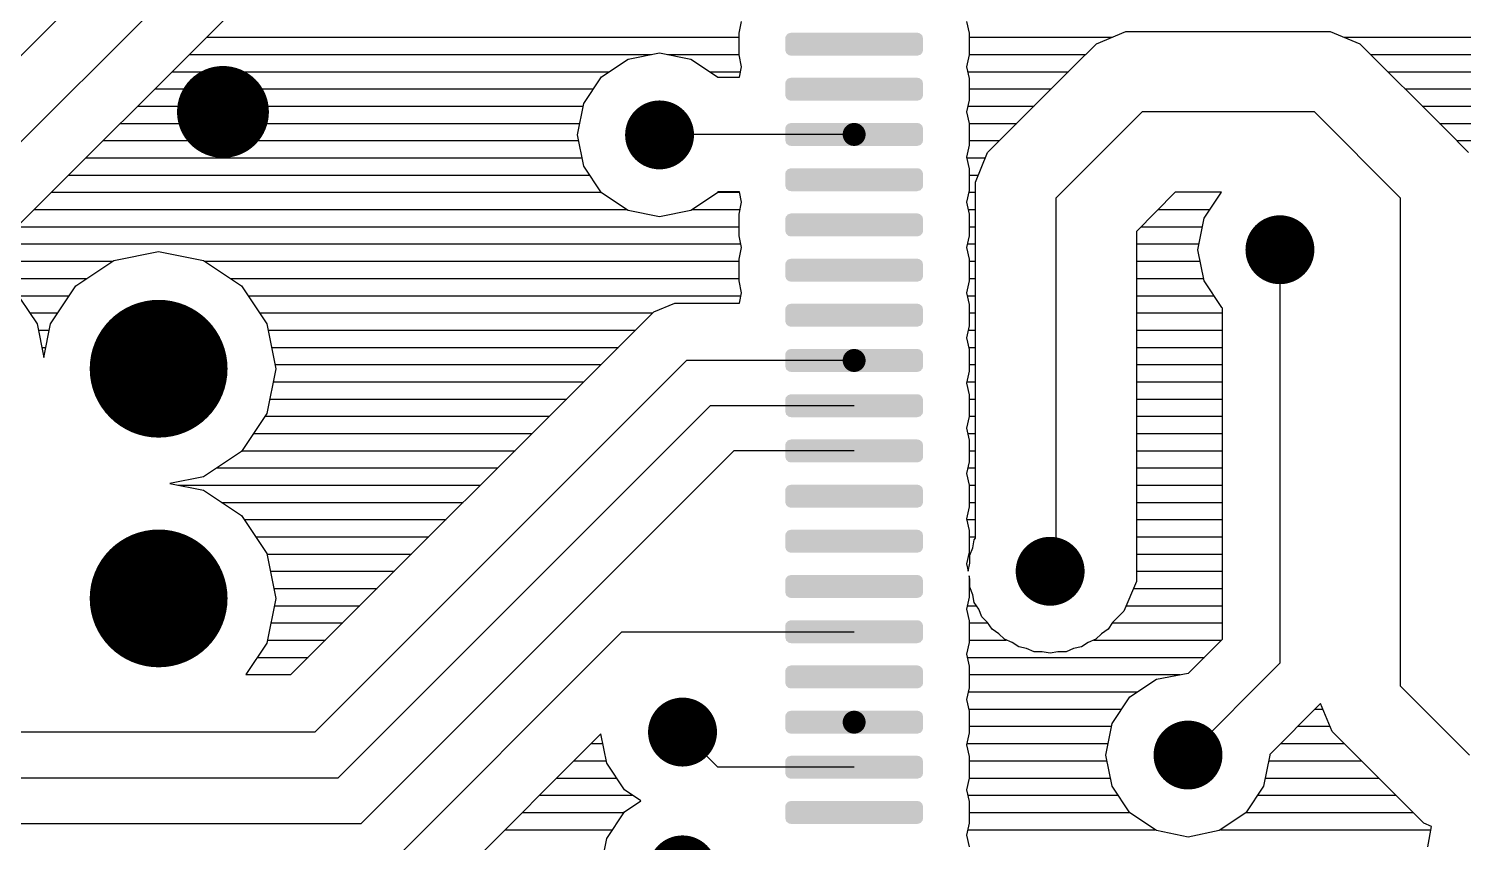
# Model space of a CAD drawing. Extents: x 295 to 953, y 10 to 290.
# Drawn here: x 741.27 to 776.16, y 136.17 to 155.96 of the extents above; entities that cross this region are included whole.
import ezdxf

# ---------------------------------------------------------------- set-up
doc = ezdxf.new("R2010")
doc.units = 0
doc.header["$LTSCALE"] = 5
doc.header["$MEASUREMENT"] = 0
doc.layers.get('0').update_dxf_attribs({"linetype": 'CONTINUOUS', "lineweight": 25})

msp = doc.modelspace()

# ---------------------------------------------------------------- linework, layer by layer
for p, q in [((751.256, 165.488), (739.711, 153.938)), ((752.251, 164.387), (739.711, 151.842)), ((751.412, 161.571), (740.499, 150.657)), ((758.554, 155.854), (758.61, 156.139)), ((764.08, 156.139), (764.142, 155.854)), ((745.595, 155.754), (758.554, 155.754)), ((758.554, 155.323), (758.554, 155.854)), ((764.142, 155.854), (764.142, 155.323)), ((764.142, 155.754), (767.623, 155.754)), ((767.238, 155.597), (767.958, 155.893)), ((767.958, 155.893), (772.926, 155.893)), ((772.926, 155.893), (773.647, 155.597)), ((773.261, 155.754), (798.083, 155.754)), ((745.176, 155.335), (756.419, 155.335)), ((755.849, 155.223), (756.615, 155.374)), ((756.615, 155.374), (757.375, 155.223)), ((756.805, 155.335), (758.554, 155.335)), ((758.61, 155.038), (758.554, 155.323)), ((764.142, 155.323), (764.08, 155.038)), ((764.142, 155.335), (766.98, 155.335)), ((766.69, 155.05), (767.238, 155.597)), ((773.647, 155.597), (775.742, 153.502)), ((773.904, 155.335), (798.502, 155.335)), ((744.757, 154.916), (755.391, 154.916)), ((755.201, 154.793), (755.849, 155.223)), ((757.375, 155.223), (758.023, 154.793)), ((757.833, 154.916), (758.582, 154.916)), ((758.559, 154.787), (758.61, 155.038)), ((764.08, 155.038), (764.142, 154.753)), ((764.108, 154.916), (766.561, 154.916)), ((765.142, 153.502), (766.69, 155.05)), ((774.323, 154.916), (798.922, 154.916)), ((754.771, 154.144), (755.201, 154.793)), ((758.023, 154.793), (758.023, 154.787)), ((758.023, 154.787), (758.559, 154.787)), ((764.142, 154.753), (764.142, 154.228)), ((744.338, 154.496), (755.005, 154.496)), ((764.142, 154.228), (764.08, 153.938)), ((764.142, 154.496), (766.142, 154.496)), ((774.742, 154.496), (799.341, 154.496)), ((743.919, 154.077), (754.76, 154.077)), ((754.62, 153.379), (754.771, 154.144)), ((764.08, 153.938), (764.142, 153.653)), ((764.108, 154.077), (765.723, 154.077)), ((768.35, 153.938), (766.254, 151.842)), ((772.541, 153.938), (768.35, 153.938)), ((774.636, 151.842), (772.541, 153.938)), ((775.161, 154.077), (799.76, 154.077)), ((743.5, 153.658), (754.676, 153.658)), ((764.136, 153.658), (765.304, 153.658)), ((764.142, 153.653), (764.142, 153.127)), ((775.58, 153.658), (800.179, 153.658)), ((743.081, 153.239), (754.648, 153.239)), ((754.771, 152.619), (754.62, 153.379)), ((756.62, 153.39), (756.615, 153.379)), ((761.348, 153.39), (756.62, 153.39)), ((764.142, 153.239), (764.885, 153.239)), ((764.594, 152.954), (765.142, 153.502)), ((775.742, 153.502), (776.29, 152.954)), ((776, 153.239), (800.598, 153.239)), ((742.662, 152.82), (754.732, 152.82)), ((764.142, 153.127), (764.08, 152.837)), ((764.08, 152.837), (764.142, 152.552)), ((764.086, 152.82), (764.539, 152.82)), ((764.298, 152.233), (764.594, 152.954)), ((755.201, 151.971), (754.771, 152.619)), ((764.142, 152.552), (764.142, 152.027)), ((742.242, 152.401), (754.91, 152.401)), ((764.142, 152.401), (764.365, 152.401)), ((764.298, 151.457), (764.298, 152.233)), ((741.823, 151.982), (755.195, 151.982)), ((755.849, 151.54), (755.201, 151.971)), ((758.023, 151.971), (757.375, 151.54)), ((758.034, 151.993), (758.023, 151.971)), ((758.029, 151.982), (758.559, 151.982)), ((758.559, 151.993), (758.034, 151.993)), ((758.61, 151.742), (758.559, 151.993)), ((764.142, 152.027), (764.08, 151.742)), ((764.131, 151.982), (764.298, 151.982)), ((766.254, 151.842), (766.254, 142.901)), ((769.154, 151.982), (768.21, 151.032)), ((770.283, 151.982), (769.154, 151.982)), ((769.858, 151.35), (770.283, 151.982)), ((774.636, 139.968), (774.636, 151.842)), ((741.404, 151.563), (755.81, 151.563)), ((756.615, 151.384), (755.849, 151.54)), ((757.375, 151.54), (756.615, 151.384)), ((757.414, 151.563), (758.576, 151.563)), ((758.554, 151.451), (758.61, 151.742)), ((758.554, 150.926), (758.554, 151.451)), ((764.08, 151.742), (764.142, 151.451)), ((764.119, 151.563), (764.298, 151.563)), ((764.142, 151.451), (764.142, 150.926)), ((764.298, 143.566), (764.298, 151.457)), ((768.735, 151.563), (769.998, 151.563)), ((740.985, 151.144), (758.554, 151.144)), ((764.142, 151.144), (764.298, 151.144)), ((768.316, 151.144), (769.819, 151.144)), ((769.707, 150.585), (769.858, 151.35)), ((740.566, 150.725), (758.593, 150.725)), ((758.61, 150.641), (758.554, 150.926)), ((764.142, 150.926), (764.08, 150.641)), ((764.097, 150.725), (764.298, 150.725)), ((768.21, 151.032), (768.21, 142.516)), ((768.21, 150.725), (769.735, 150.725)), ((743.343, 150.322), (744.433, 150.54)), ((744.433, 150.54), (745.523, 150.322)), ((758.554, 150.356), (758.61, 150.641)), ((764.08, 150.641), (764.142, 150.356)), ((769.858, 149.825), (769.707, 150.585)), ((771.702, 150.585), (771.702, 140.526)), ((739.957, 150.305), (743.321, 150.305)), ((742.416, 149.707), (743.343, 150.322)), ((745.523, 150.322), (746.445, 149.707)), ((745.545, 150.305), (758.554, 150.305)), ((758.554, 149.825), (758.554, 150.356)), ((764.142, 150.356), (764.142, 149.825)), ((764.142, 150.305), (764.298, 150.305)), ((768.21, 150.305), (769.763, 150.305)), ((740.588, 149.886), (742.689, 149.886)), ((740.857, 149.707), (741.477, 148.78)), ((741.801, 148.78), (742.416, 149.707)), ((746.176, 149.886), (758.554, 149.886)), ((746.445, 149.707), (747.065, 148.78)), ((758.61, 149.54), (758.554, 149.825)), ((764.142, 149.825), (764.08, 149.54)), ((764.142, 149.886), (764.298, 149.886)), ((768.21, 149.886), (769.847, 149.886)), ((770.289, 149.177), (769.858, 149.825)), ((741.019, 149.467), (742.259, 149.467)), ((746.607, 149.467), (758.593, 149.467)), ((758.559, 149.288), (758.61, 149.54)), ((764.08, 149.54), (764.142, 149.255)), ((764.097, 149.467), (764.298, 149.467)), ((768.21, 149.467), (770.093, 149.467)), ((741.298, 149.048), (741.98, 149.048)), ((746.886, 149.048), (756.453, 149.048)), ((756.084, 148.685), (756.475, 149.076)), ((756.475, 149.076), (756.989, 149.288)), ((756.989, 149.288), (758.559, 149.288)), ((764.142, 149.255), (764.142, 148.73)), ((764.142, 149.048), (764.298, 149.048)), ((768.21, 149.048), (770.305, 149.048)), ((770.305, 149.165), (770.289, 149.177)), ((770.305, 141.108), (770.305, 149.165)), ((741.477, 148.78), (741.639, 147.964)), ((741.505, 148.629), (741.773, 148.629)), ((741.639, 147.964), (741.801, 148.78)), ((747.065, 148.78), (747.283, 147.69)), ((747.093, 148.629), (756.034, 148.629)), ((747.652, 140.247), (756.084, 148.685)), ((764.142, 148.73), (764.08, 148.439)), ((764.119, 148.629), (764.298, 148.629)), ((768.21, 148.629), (770.305, 148.629)), ((764.08, 148.439), (764.142, 148.154)), ((741.589, 148.21), (741.689, 148.21)), ((747.177, 148.21), (755.615, 148.21)), ((764.131, 148.21), (764.298, 148.21)), ((764.142, 148.154), (764.142, 147.629)), ((768.21, 148.21), (770.305, 148.21)), ((747.283, 147.69), (747.065, 146.601)), ((747.26, 147.791), (755.195, 147.791)), ((757.269, 147.891), (748.233, 138.85)), ((761.348, 147.891), (757.269, 147.891)), ((764.142, 147.629), (764.08, 147.338)), ((764.142, 147.791), (764.298, 147.791)), ((768.21, 147.791), (770.305, 147.791)), ((747.216, 147.372), (754.776, 147.372)), ((764.08, 147.338), (764.142, 147.053)), ((764.091, 147.372), (764.298, 147.372)), ((768.21, 147.372), (770.305, 147.372)), ((747.138, 146.953), (754.357, 146.953)), ((764.142, 147.053), (764.142, 146.528)), ((764.142, 146.953), (764.298, 146.953)), ((768.21, 146.953), (770.305, 146.953)), ((747.065, 146.601), (746.445, 145.679)), ((747.02, 146.534), (753.938, 146.534)), ((757.844, 146.791), (748.792, 137.732)), ((761.348, 146.791), (757.844, 146.791)), ((764.142, 146.534), (764.298, 146.534)), ((768.21, 146.534), (770.305, 146.534)), ((764.142, 146.528), (764.08, 146.243)), ((764.08, 146.243), (764.142, 145.952)), ((746.741, 146.114), (753.519, 146.114)), ((764.108, 146.114), (764.298, 146.114)), ((764.142, 145.952), (764.142, 145.427)), ((768.21, 146.114), (770.305, 146.114)), ((746.445, 145.679), (745.523, 145.058)), ((746.461, 145.695), (753.1, 145.695)), ((758.425, 145.69), (749.35, 136.615)), ((761.348, 145.69), (758.425, 145.69)), ((764.142, 145.695), (764.298, 145.695)), ((768.21, 145.695), (770.305, 145.695)), ((745.852, 145.276), (752.681, 145.276)), ((764.142, 145.427), (764.08, 145.142)), ((764.08, 145.142), (764.142, 144.857)), ((764.108, 145.276), (764.298, 145.276)), ((768.21, 145.276), (770.305, 145.276)), ((745.523, 145.058), (744.707, 144.896)), ((744.707, 144.896), (745.523, 144.734)), ((744.902, 144.857), (752.262, 144.857)), ((764.136, 144.857), (764.298, 144.857)), ((764.142, 144.857), (764.142, 144.326)), ((768.21, 144.857), (770.305, 144.857)), ((745.523, 144.734), (746.445, 144.119)), ((745.964, 144.438), (751.843, 144.438)), ((746.445, 144.119), (747.065, 143.192)), ((764.142, 144.326), (764.08, 144.041)), ((764.142, 144.438), (764.298, 144.438)), ((768.21, 144.438), (770.305, 144.438)), ((746.512, 144.019), (751.424, 144.019)), ((764.08, 144.041), (764.142, 143.756)), ((764.086, 144.019), (764.298, 144.019)), ((764.142, 143.756), (764.142, 143.231)), ((768.21, 144.019), (770.305, 144.019)), ((746.791, 143.6), (751.004, 143.6)), ((764.142, 143.6), (764.298, 143.6)), ((764.231, 143.332), (764.27, 143.527)), ((764.27, 143.527), (764.298, 143.566)), ((768.21, 143.6), (770.305, 143.6)), ((747.065, 143.192), (747.283, 142.102)), ((747.065, 143.181), (750.585, 143.181)), ((764.142, 143.231), (764.08, 142.94)), ((764.131, 143.181), (764.17, 143.181)), ((764.159, 143.153), (764.231, 143.332)), ((764.159, 142.957), (764.159, 143.153)), ((768.21, 143.181), (770.305, 143.181)), ((747.149, 142.762), (750.166, 142.762)), ((764.08, 142.94), (764.119, 142.767)), ((764.119, 142.767), (764.159, 142.957)), ((766.254, 142.901), (766.114, 142.762)), ((768.21, 142.762), (770.305, 142.762)), ((764.159, 142.572), (764.142, 142.65)), ((764.142, 142.65), (764.142, 142.13)), ((764.159, 142.376), (764.159, 142.572)), ((764.231, 142.192), (764.159, 142.376)), ((768.21, 142.516), (767.908, 141.795)), ((747.283, 142.102), (747.065, 141.013)), ((747.233, 142.343), (749.747, 142.343)), ((764.142, 142.13), (764.08, 141.84)), ((764.142, 142.343), (764.17, 142.343)), ((764.27, 142.002), (764.231, 142.192)), ((764.376, 141.84), (764.27, 142.002)), ((768.137, 142.343), (770.305, 142.343)), ((747.244, 141.923), (749.328, 141.923)), ((764.08, 141.84), (764.142, 141.555)), ((764.097, 141.923), (764.321, 141.923)), ((764.455, 141.655), (764.376, 141.84)), ((764.594, 141.515), (764.455, 141.655)), ((767.908, 141.795), (767.629, 141.515)), ((767.964, 141.923), (770.305, 141.923)), ((747.165, 141.504), (748.909, 141.504)), ((764.142, 141.555), (764.142, 141.029)), ((764.142, 141.504), (764.6, 141.504)), ((764.701, 141.353), (764.594, 141.515)), ((764.863, 141.242), (764.701, 141.353)), ((767.523, 141.353), (767.36, 141.242)), ((767.629, 141.515), (767.523, 141.353)), ((767.623, 141.504), (770.305, 141.504)), ((747.065, 141.013), (746.556, 140.247)), ((747.082, 141.085), (748.49, 141.085)), ((749.35, 134.938), (755.698, 141.292)), ((755.698, 141.292), (761.348, 141.292)), ((764.142, 141.029), (764.08, 140.744)), ((764.142, 141.085), (765.047, 141.085)), ((765.002, 141.108), (764.863, 141.242)), ((765.187, 141.029), (765.002, 141.108)), ((765.349, 140.923), (765.187, 141.029)), ((767.036, 141.029), (766.874, 140.923)), ((767.221, 141.108), (767.036, 141.029)), ((767.176, 141.085), (770.283, 141.085)), ((767.36, 141.242), (767.221, 141.108)), ((769.478, 140.286), (770.305, 141.108)), ((746.836, 140.666), (748.071, 140.666)), ((764.08, 140.744), (764.142, 140.454)), ((764.097, 140.666), (769.864, 140.666)), ((765.539, 140.884), (765.349, 140.923)), ((765.723, 140.806), (765.539, 140.884)), ((765.919, 140.806), (765.723, 140.806)), ((766.114, 140.767), (765.919, 140.806)), ((766.304, 140.806), (766.114, 140.767)), ((766.5, 140.806), (766.304, 140.806)), ((766.684, 140.884), (766.5, 140.806)), ((766.874, 140.923), (766.684, 140.884)), ((764.142, 140.454), (764.142, 139.928)), ((768.702, 140.135), (769.467, 140.286)), ((771.702, 140.526), (769.467, 138.291)), ((769.467, 140.286), (769.478, 140.286)), ((746.556, 140.247), (747.652, 140.247)), ((746.556, 140.247), (747.652, 140.247)), ((764.142, 139.928), (764.08, 139.643)), ((764.142, 140.247), (769.272, 140.247)), ((768.053, 139.705), (768.702, 140.135)), ((776.312, 138.291), (774.636, 139.968)), ((764.08, 139.643), (764.142, 139.359)), ((764.119, 139.828), (768.243, 139.828)), ((767.623, 139.057), (768.053, 139.705)), ((764.131, 139.409), (767.858, 139.409)), ((764.142, 139.359), (764.142, 138.828)), ((772.691, 139.543), (771.456, 138.308)), ((772.557, 139.409), (772.747, 139.409)), ((772.976, 138.861), (772.691, 139.543)), ((764.142, 138.99), (767.612, 138.99)), ((767.472, 138.291), (767.623, 139.057)), ((772.138, 138.99), (772.921, 138.99)), ((773.524, 138.314), (772.976, 138.861)), ((748.233, 138.85), (719.745, 138.85)), ((755.184, 138.805), (750.764, 134.38)), ((754.955, 138.571), (755.235, 138.571)), ((755.33, 138.09), (755.184, 138.805)), ((758.029, 137.995), (757.174, 138.85)), ((764.142, 138.828), (764.08, 138.543)), ((764.08, 138.543), (764.142, 138.258)), ((764.086, 138.571), (767.528, 138.571)), ((771.719, 138.571), (773.267, 138.571)), ((764.142, 138.258), (764.142, 137.732)), ((767.623, 137.531), (767.472, 138.291)), ((771.456, 138.291), (771.306, 137.531)), ((771.456, 138.308), (771.456, 138.291)), ((774.653, 137.185), (773.524, 138.314)), ((754.536, 138.152), (755.318, 138.152)), ((755.76, 137.442), (755.33, 138.09)), ((761.348, 137.995), (758.029, 137.995)), ((764.142, 138.152), (767.5, 138.152)), ((771.429, 138.152), (773.686, 138.152)), ((748.792, 137.732), (714.146, 137.732)), ((754.117, 137.732), (755.564, 137.732)), ((764.142, 137.732), (764.08, 137.442)), ((764.142, 137.732), (767.584, 137.732)), ((768.053, 136.883), (767.623, 137.531)), ((771.306, 137.531), (770.875, 136.883)), ((771.345, 137.732), (774.105, 137.732)), ((753.698, 137.313), (755.95, 137.313)), ((756.162, 137.174), (755.76, 137.442)), ((755.76, 136.911), (756.162, 137.174)), ((764.08, 137.442), (764.142, 137.157)), ((764.108, 137.313), (767.763, 137.313)), ((764.142, 137.157), (764.142, 136.632)), ((771.166, 137.313), (774.524, 137.313)), ((775.2, 136.637), (774.653, 137.185)), ((753.279, 136.894), (755.754, 136.894)), ((755.33, 136.263), (755.76, 136.911)), ((764.142, 136.894), (768.048, 136.894)), ((768.702, 136.453), (768.053, 136.883)), ((770.875, 136.883), (770.227, 136.453)), ((770.881, 136.894), (774.943, 136.894)), ((749.35, 136.615), (708.111, 136.615)), ((752.86, 136.475), (755.469, 136.475)), ((764.142, 136.632), (764.08, 136.341)), ((764.108, 136.475), (768.662, 136.475)), ((769.467, 136.296), (768.702, 136.453)), ((770.227, 136.453), (769.467, 136.296)), ((770.266, 136.475), (775.379, 136.475)), ((775.39, 136.553), (775.2, 136.637)), ((775.295, 136.056), (775.39, 136.553)), ((755.179, 135.497), (755.33, 136.263)), ((764.08, 136.341), (764.142, 136.056))]:
    msp.add_line(p, q)
for points, const_width in [([(745.439, 153.938, 1), (746.556, 153.938, 1)], 1.118), ([(756.196, 153.379, 1), (757.034, 153.379, 1)], 0.838), ([(761.208, 153.39, 1), (761.487, 153.39, 1)], 0.279), ([(771.283, 150.585, 1), (772.121, 150.585, 1)], 0.838), ([(743.595, 147.69, 1), (745.271, 147.69, 1)], 1.676), ([(761.208, 147.891, 1), (761.487, 147.891, 1)], 0.279), ([(743.595, 142.102, 1), (745.271, 142.102, 1)], 1.676), ([(765.695, 142.762, 1), (766.533, 142.762, 1)], 0.838), ([(756.754, 138.85, 1), (757.593, 138.85, 1)], 0.838), ([(761.208, 139.09, 1), (761.487, 139.09, 1)], 0.279), ([(769.048, 138.291, 1), (769.886, 138.291, 1)], 0.838), ([(756.754, 135.497, 1), (757.593, 135.497, 1)], 0.838)]:
    msp.add_lwpolyline(points, format="xyb", close=True, dxfattribs=dict(const_width=const_width))
for points in [[(759.671, 155.726), (759.684, 155.785), (763.024, 155.726), (763.007, 155.785)], [(759.671, 155.446), (759.671, 155.726), (763.024, 155.446), (763.024, 155.726)], [(759.684, 155.785), (759.699, 155.801), (763.007, 155.785), (763.002, 155.801)], [(759.699, 155.801), (759.736, 155.844), (763.002, 155.801), (762.954, 155.844)], [(759.736, 155.844), (759.766, 155.852), (762.954, 155.844), (762.943, 155.852)], [(759.766, 155.852), (759.811, 155.865), (762.943, 155.852), (762.884, 155.865)], [(759.689, 155.387), (759.671, 155.446), (763.011, 155.387), (763.024, 155.446)], [(759.693, 155.371), (759.689, 155.387), (762.997, 155.371), (763.011, 155.387)], [(759.742, 155.329), (759.693, 155.371), (762.96, 155.329), (762.997, 155.371)], [(759.752, 155.32), (759.742, 155.329), (762.929, 155.32), (762.96, 155.329)], [(759.811, 155.307), (759.752, 155.32), (762.884, 155.307), (762.929, 155.32)], [(759.671, 154.631), (759.684, 154.689), (763.024, 154.631), (763.007, 154.689)], [(759.671, 154.351), (759.671, 154.631), (763.024, 154.351), (763.024, 154.631)], [(759.684, 154.689), (759.699, 154.706), (763.007, 154.689), (763.002, 154.706)], [(759.699, 154.706), (759.736, 154.748), (763.002, 154.706), (762.954, 154.748)], [(759.736, 154.748), (759.766, 154.757), (762.954, 154.748), (762.943, 154.757)], [(759.766, 154.757), (759.811, 154.77), (762.943, 154.757), (762.884, 154.77)], [(759.689, 154.292), (759.671, 154.351), (763.011, 154.292), (763.024, 154.351)], [(759.693, 154.276), (759.689, 154.292), (762.997, 154.276), (763.011, 154.292)], [(759.742, 154.233), (759.693, 154.276), (762.96, 154.233), (762.997, 154.276)], [(759.752, 154.224), (759.742, 154.233), (762.929, 154.224), (762.96, 154.233)], [(759.811, 154.211), (759.752, 154.224), (762.884, 154.211), (762.929, 154.224)], [(759.671, 153.53), (759.684, 153.589), (763.024, 153.53), (763.007, 153.589)], [(759.671, 153.25), (759.671, 153.53), (763.024, 153.25), (763.024, 153.53)], [(759.684, 153.589), (759.699, 153.605), (763.007, 153.589), (763.002, 153.605)], [(759.699, 153.605), (759.736, 153.647), (763.002, 153.605), (762.954, 153.647)], [(759.736, 153.647), (759.766, 153.656), (762.954, 153.647), (762.943, 153.656)], [(759.766, 153.656), (759.811, 153.669), (762.943, 153.656), (762.884, 153.669)], [(759.689, 153.191), (759.671, 153.25), (763.011, 153.191), (763.024, 153.25)], [(759.693, 153.175), (759.689, 153.191), (762.997, 153.175), (763.011, 153.191)], [(759.742, 153.132), (759.693, 153.175), (762.96, 153.132), (762.997, 153.175)], [(759.752, 153.124), (759.742, 153.132), (762.929, 153.124), (762.96, 153.132)], [(759.811, 153.111), (759.752, 153.124), (762.884, 153.111), (762.929, 153.124)], [(759.671, 152.429), (759.684, 152.488), (763.024, 152.429), (763.007, 152.488)], [(759.684, 152.488), (759.699, 152.504), (763.007, 152.488), (763.002, 152.504)], [(759.699, 152.504), (759.736, 152.547), (763.002, 152.504), (762.954, 152.547)], [(759.736, 152.547), (759.766, 152.555), (762.954, 152.547), (762.943, 152.555)], [(759.766, 152.555), (759.811, 152.569), (762.943, 152.555), (762.884, 152.569)], [(759.671, 152.149), (759.671, 152.429), (763.024, 152.149), (763.024, 152.429)], [(759.689, 152.09), (759.671, 152.149), (763.011, 152.09), (763.024, 152.149)], [(759.693, 152.074), (759.689, 152.09), (762.997, 152.074), (763.011, 152.09)], [(759.742, 152.032), (759.693, 152.074), (762.96, 152.032), (762.997, 152.074)], [(759.752, 152.023), (759.742, 152.032), (762.929, 152.023), (762.96, 152.032)], [(759.811, 152.01), (759.752, 152.023), (762.884, 152.01), (762.929, 152.023)], [(759.699, 151.403), (759.736, 151.446), (763.002, 151.403), (762.954, 151.446)], [(759.736, 151.446), (759.766, 151.455), (762.954, 151.446), (762.943, 151.455)], [(759.766, 151.455), (759.811, 151.468), (762.943, 151.455), (762.884, 151.468)], [(759.671, 151.328), (759.684, 151.387), (763.024, 151.328), (763.007, 151.387)], [(759.671, 151.049), (759.671, 151.328), (763.024, 151.049), (763.024, 151.328)], [(759.684, 151.387), (759.699, 151.403), (763.007, 151.387), (763.002, 151.403)], [(759.689, 150.99), (759.671, 151.049), (763.011, 150.99), (763.024, 151.049)], [(759.693, 150.974), (759.689, 150.99), (762.997, 150.974), (763.011, 150.99)], [(759.742, 150.931), (759.693, 150.974), (762.96, 150.931), (762.997, 150.974)], [(759.752, 150.922), (759.742, 150.931), (762.929, 150.922), (762.96, 150.931)], [(759.811, 150.909), (759.752, 150.922), (762.884, 150.909), (762.929, 150.922)], [(759.671, 150.227), (759.684, 150.286), (763.024, 150.227), (763.007, 150.286)], [(759.671, 149.948), (759.671, 150.227), (763.024, 149.948), (763.024, 150.227)], [(759.684, 150.286), (759.699, 150.302), (763.007, 150.286), (763.002, 150.302)], [(759.699, 150.302), (759.736, 150.345), (763.002, 150.302), (762.954, 150.345)], [(759.736, 150.345), (759.766, 150.354), (762.954, 150.345), (762.943, 150.354)], [(759.766, 150.354), (759.811, 150.367), (762.943, 150.354), (762.884, 150.367)], [(759.689, 149.889), (759.671, 149.948), (763.011, 149.889), (763.024, 149.948)], [(759.693, 149.873), (759.689, 149.889), (762.997, 149.873), (763.011, 149.889)], [(759.742, 149.83), (759.693, 149.873), (762.96, 149.83), (762.997, 149.873)], [(759.752, 149.821), (759.742, 149.83), (762.929, 149.821), (762.96, 149.83)], [(759.811, 149.808), (759.752, 149.821), (762.884, 149.808), (762.929, 149.821)], [(759.671, 149.132), (759.684, 149.191), (763.024, 149.132), (763.007, 149.191)], [(759.671, 148.853), (759.671, 149.132), (763.024, 148.853), (763.024, 149.132)], [(759.684, 149.191), (759.699, 149.207), (763.007, 149.191), (763.002, 149.207)], [(759.699, 149.207), (759.736, 149.25), (763.002, 149.207), (762.954, 149.25)], [(759.736, 149.25), (759.766, 149.259), (762.954, 149.25), (762.943, 149.259)], [(759.766, 149.259), (759.811, 149.272), (762.943, 149.259), (762.884, 149.272)], [(759.689, 148.794), (759.671, 148.853), (763.011, 148.794), (763.024, 148.853)], [(759.693, 148.777), (759.689, 148.794), (762.997, 148.777), (763.011, 148.794)], [(759.742, 148.735), (759.693, 148.777), (762.96, 148.735), (762.997, 148.777)], [(759.752, 148.726), (759.742, 148.735), (762.929, 148.726), (762.96, 148.735)], [(759.811, 148.713), (759.752, 148.726), (762.884, 148.713), (762.929, 148.726)], [(759.671, 148.031), (759.684, 148.09), (763.024, 148.031), (763.007, 148.09)], [(759.671, 147.752), (759.671, 148.031), (763.024, 147.752), (763.024, 148.031)], [(759.684, 148.09), (759.699, 148.106), (763.007, 148.09), (763.002, 148.106)], [(759.699, 148.106), (759.736, 148.149), (763.002, 148.106), (762.954, 148.149)], [(759.736, 148.149), (759.766, 148.158), (762.954, 148.149), (762.943, 148.158)], [(759.766, 148.158), (759.811, 148.171), (762.943, 148.158), (762.884, 148.171)], [(759.689, 147.693), (759.671, 147.752), (763.011, 147.693), (763.024, 147.752)], [(759.693, 147.677), (759.689, 147.693), (762.997, 147.677), (763.011, 147.693)], [(759.742, 147.634), (759.693, 147.677), (762.96, 147.634), (762.997, 147.677)], [(759.752, 147.625), (759.742, 147.634), (762.929, 147.625), (762.96, 147.634)], [(759.811, 147.612), (759.752, 147.625), (762.884, 147.612), (762.929, 147.625)], [(759.671, 146.93), (759.684, 146.989), (763.024, 146.93), (763.007, 146.989)], [(759.671, 146.651), (759.671, 146.93), (763.024, 146.651), (763.024, 146.93)], [(759.684, 146.989), (759.699, 147.005), (763.007, 146.989), (763.002, 147.005)], [(759.699, 147.005), (759.736, 147.048), (763.002, 147.005), (762.954, 147.048)], [(759.736, 147.048), (759.766, 147.057), (762.954, 147.048), (762.943, 147.057)], [(759.766, 147.057), (759.811, 147.07), (762.943, 147.057), (762.884, 147.07)], [(759.689, 146.592), (759.671, 146.651), (763.011, 146.592), (763.024, 146.651)], [(759.693, 146.576), (759.689, 146.592), (762.997, 146.576), (763.011, 146.592)], [(759.742, 146.533), (759.693, 146.576), (762.96, 146.533), (762.997, 146.576)], [(759.752, 146.524), (759.742, 146.533), (762.929, 146.524), (762.96, 146.533)], [(759.811, 146.511), (759.752, 146.524), (762.884, 146.511), (762.929, 146.524)], [(759.671, 145.829), (759.684, 145.888), (763.024, 145.829), (763.007, 145.888)], [(759.684, 145.888), (759.699, 145.905), (763.007, 145.888), (763.002, 145.905)], [(759.699, 145.905), (759.736, 145.947), (763.002, 145.905), (762.954, 145.947)], [(759.736, 145.947), (759.766, 145.956), (762.954, 145.947), (762.943, 145.956)], [(759.766, 145.956), (759.811, 145.969), (762.943, 145.956), (762.884, 145.969)], [(759.671, 145.55), (759.671, 145.829), (763.024, 145.55), (763.024, 145.829)], [(759.689, 145.491), (759.671, 145.55), (763.011, 145.491), (763.024, 145.55)], [(759.693, 145.475), (759.689, 145.491), (762.997, 145.475), (763.011, 145.491)], [(759.742, 145.432), (759.693, 145.475), (762.96, 145.432), (762.997, 145.475)], [(759.752, 145.423), (759.742, 145.432), (762.929, 145.423), (762.96, 145.432)], [(759.811, 145.41), (759.752, 145.423), (762.884, 145.41), (762.929, 145.423)], [(759.684, 144.788), (759.699, 144.804), (763.007, 144.788), (763.002, 144.804)], [(759.699, 144.804), (759.736, 144.846), (763.002, 144.804), (762.954, 144.846)], [(759.736, 144.846), (759.766, 144.855), (762.954, 144.846), (762.943, 144.855)], [(759.766, 144.855), (759.811, 144.868), (762.943, 144.855), (762.884, 144.868)], [(759.671, 144.729), (759.684, 144.788), (763.024, 144.729), (763.007, 144.788)], [(759.671, 144.449), (759.671, 144.729), (763.024, 144.449), (763.024, 144.729)], [(759.689, 144.39), (759.671, 144.449), (763.011, 144.39), (763.024, 144.449)], [(759.693, 144.374), (759.689, 144.39), (762.997, 144.374), (763.011, 144.39)], [(759.742, 144.331), (759.693, 144.374), (762.96, 144.331), (762.997, 144.374)], [(759.752, 144.323), (759.742, 144.331), (762.929, 144.323), (762.96, 144.331)], [(759.811, 144.309), (759.752, 144.323), (762.884, 144.309), (762.929, 144.323)], [(759.699, 143.708), (759.736, 143.751), (763.002, 143.708), (762.954, 143.751)], [(759.736, 143.751), (759.766, 143.76), (762.954, 143.751), (762.943, 143.76)], [(759.766, 143.76), (759.811, 143.773), (762.943, 143.76), (762.884, 143.773)], [(759.671, 143.633), (759.684, 143.692), (763.024, 143.633), (763.007, 143.692)], [(759.671, 143.354), (759.671, 143.633), (763.024, 143.354), (763.024, 143.633)], [(759.684, 143.692), (759.699, 143.708), (763.007, 143.692), (763.002, 143.708)], [(759.689, 143.295), (759.671, 143.354), (763.011, 143.295), (763.024, 143.354)], [(759.693, 143.279), (759.689, 143.295), (762.997, 143.279), (763.011, 143.295)], [(759.742, 143.236), (759.693, 143.279), (762.96, 143.236), (762.997, 143.279)], [(759.752, 143.227), (759.742, 143.236), (762.929, 143.227), (762.96, 143.236)], [(759.811, 143.214), (759.752, 143.227), (762.884, 143.214), (762.929, 143.227)], [(759.671, 142.532), (759.684, 142.591), (763.024, 142.532), (763.007, 142.591)], [(759.671, 142.253), (759.671, 142.532), (763.024, 142.253), (763.024, 142.532)], [(759.684, 142.591), (759.699, 142.608), (763.007, 142.591), (763.002, 142.608)], [(759.699, 142.608), (759.736, 142.65), (763.002, 142.608), (762.954, 142.65)], [(759.736, 142.65), (759.766, 142.659), (762.954, 142.65), (762.943, 142.659)], [(759.766, 142.659), (759.811, 142.672), (762.943, 142.659), (762.884, 142.672)], [(759.689, 142.194), (759.671, 142.253), (763.011, 142.194), (763.024, 142.253)], [(759.693, 142.178), (759.689, 142.194), (762.997, 142.178), (763.011, 142.194)], [(759.742, 142.135), (759.693, 142.178), (762.96, 142.135), (762.997, 142.178)], [(759.752, 142.126), (759.742, 142.135), (762.929, 142.126), (762.96, 142.135)], [(759.811, 142.113), (759.752, 142.126), (762.884, 142.113), (762.929, 142.126)], [(759.671, 141.432), (759.684, 141.491), (763.024, 141.432), (763.007, 141.491)], [(759.671, 141.152), (759.671, 141.432), (763.024, 141.152), (763.024, 141.432)], [(759.684, 141.491), (759.699, 141.507), (763.007, 141.491), (763.002, 141.507)], [(759.699, 141.507), (759.736, 141.549), (763.002, 141.507), (762.954, 141.549)], [(759.736, 141.549), (759.766, 141.558), (762.954, 141.549), (762.943, 141.558)], [(759.766, 141.558), (759.811, 141.571), (762.943, 141.558), (762.884, 141.571)], [(759.689, 141.093), (759.671, 141.152), (763.011, 141.093), (763.024, 141.152)], [(759.693, 141.077), (759.689, 141.093), (762.997, 141.077), (763.011, 141.093)], [(759.742, 141.034), (759.693, 141.077), (762.96, 141.034), (762.997, 141.077)], [(759.752, 141.026), (759.742, 141.034), (762.929, 141.026), (762.96, 141.034)], [(759.811, 141.013), (759.752, 141.026), (762.884, 141.013), (762.929, 141.026)], [(759.671, 140.331), (759.684, 140.39), (763.024, 140.331), (763.007, 140.39)], [(759.671, 140.051), (759.671, 140.331), (763.024, 140.051), (763.024, 140.331)], [(759.684, 140.39), (759.699, 140.406), (763.007, 140.39), (763.002, 140.406)], [(759.699, 140.406), (759.736, 140.449), (763.002, 140.406), (762.954, 140.449)], [(759.736, 140.449), (759.766, 140.457), (762.954, 140.449), (762.943, 140.457)], [(759.766, 140.457), (759.811, 140.471), (762.943, 140.457), (762.884, 140.471)], [(759.689, 139.992), (759.671, 140.051), (763.011, 139.992), (763.024, 140.051)], [(759.693, 139.976), (759.689, 139.992), (762.997, 139.976), (763.011, 139.992)], [(759.742, 139.934), (759.693, 139.976), (762.96, 139.934), (762.997, 139.976)], [(759.752, 139.925), (759.742, 139.934), (762.929, 139.925), (762.96, 139.934)], [(759.811, 139.912), (759.752, 139.925), (762.884, 139.912), (762.929, 139.925)], [(759.671, 139.23), (759.684, 139.289), (763.024, 139.23), (763.007, 139.289)], [(759.671, 138.951), (759.671, 139.23), (763.024, 138.951), (763.024, 139.23)], [(759.684, 139.289), (759.699, 139.305), (763.007, 139.289), (763.002, 139.305)], [(759.699, 139.305), (759.736, 139.348), (763.002, 139.305), (762.954, 139.348)], [(759.736, 139.348), (759.766, 139.357), (762.954, 139.348), (762.943, 139.357)], [(759.766, 139.357), (759.811, 139.37), (762.943, 139.357), (762.884, 139.37)], [(759.689, 138.892), (759.671, 138.951), (763.011, 138.892), (763.024, 138.951)], [(759.693, 138.875), (759.689, 138.892), (762.997, 138.875), (763.011, 138.892)], [(759.742, 138.833), (759.693, 138.875), (762.96, 138.833), (762.997, 138.875)], [(759.752, 138.824), (759.742, 138.833), (762.929, 138.824), (762.96, 138.833)], [(759.811, 138.811), (759.752, 138.824), (762.884, 138.811), (762.929, 138.824)], [(759.671, 138.135), (759.684, 138.194), (763.024, 138.135), (763.007, 138.194)], [(759.684, 138.194), (759.699, 138.21), (763.007, 138.194), (763.002, 138.21)], [(759.699, 138.21), (759.736, 138.253), (763.002, 138.21), (762.954, 138.253)], [(759.736, 138.253), (759.766, 138.261), (762.954, 138.253), (762.943, 138.261)], [(759.766, 138.261), (759.811, 138.274), (762.943, 138.261), (762.884, 138.274)], [(759.671, 137.855), (759.671, 138.135), (763.024, 137.855), (763.024, 138.135)], [(759.689, 137.796), (759.671, 137.855), (763.011, 137.796), (763.024, 137.855)], [(759.693, 137.78), (759.689, 137.796), (762.997, 137.78), (763.011, 137.796)], [(759.742, 137.738), (759.693, 137.78), (762.96, 137.738), (762.997, 137.78)], [(759.752, 137.729), (759.742, 137.738), (762.929, 137.729), (762.96, 137.738)], [(759.811, 137.716), (759.752, 137.729), (762.884, 137.716), (762.929, 137.729)], [(759.699, 137.109), (759.736, 137.152), (763.002, 137.109), (762.954, 137.152)], [(759.736, 137.152), (759.766, 137.161), (762.954, 137.152), (762.943, 137.161)], [(759.766, 137.161), (759.811, 137.174), (762.943, 137.161), (762.884, 137.174)], [(759.671, 137.034), (759.684, 137.093), (763.024, 137.034), (763.007, 137.093)], [(759.671, 136.755), (759.671, 137.034), (763.024, 136.755), (763.024, 137.034)], [(759.684, 137.093), (759.699, 137.109), (763.007, 137.093), (763.002, 137.109)], [(759.689, 136.696), (759.671, 136.755), (763.011, 136.696), (763.024, 136.755)], [(759.693, 136.679), (759.689, 136.696), (762.997, 136.679), (763.011, 136.696)], [(759.742, 136.637), (759.693, 136.679), (762.96, 136.637), (762.997, 136.679)], [(759.752, 136.628), (759.742, 136.637), (762.929, 136.628), (762.96, 136.637)], [(759.811, 136.615), (759.752, 136.628), (762.884, 136.615), (762.929, 136.628)]]:
    msp.add_solid(points)

doc.saveas('drawing.dxf')
